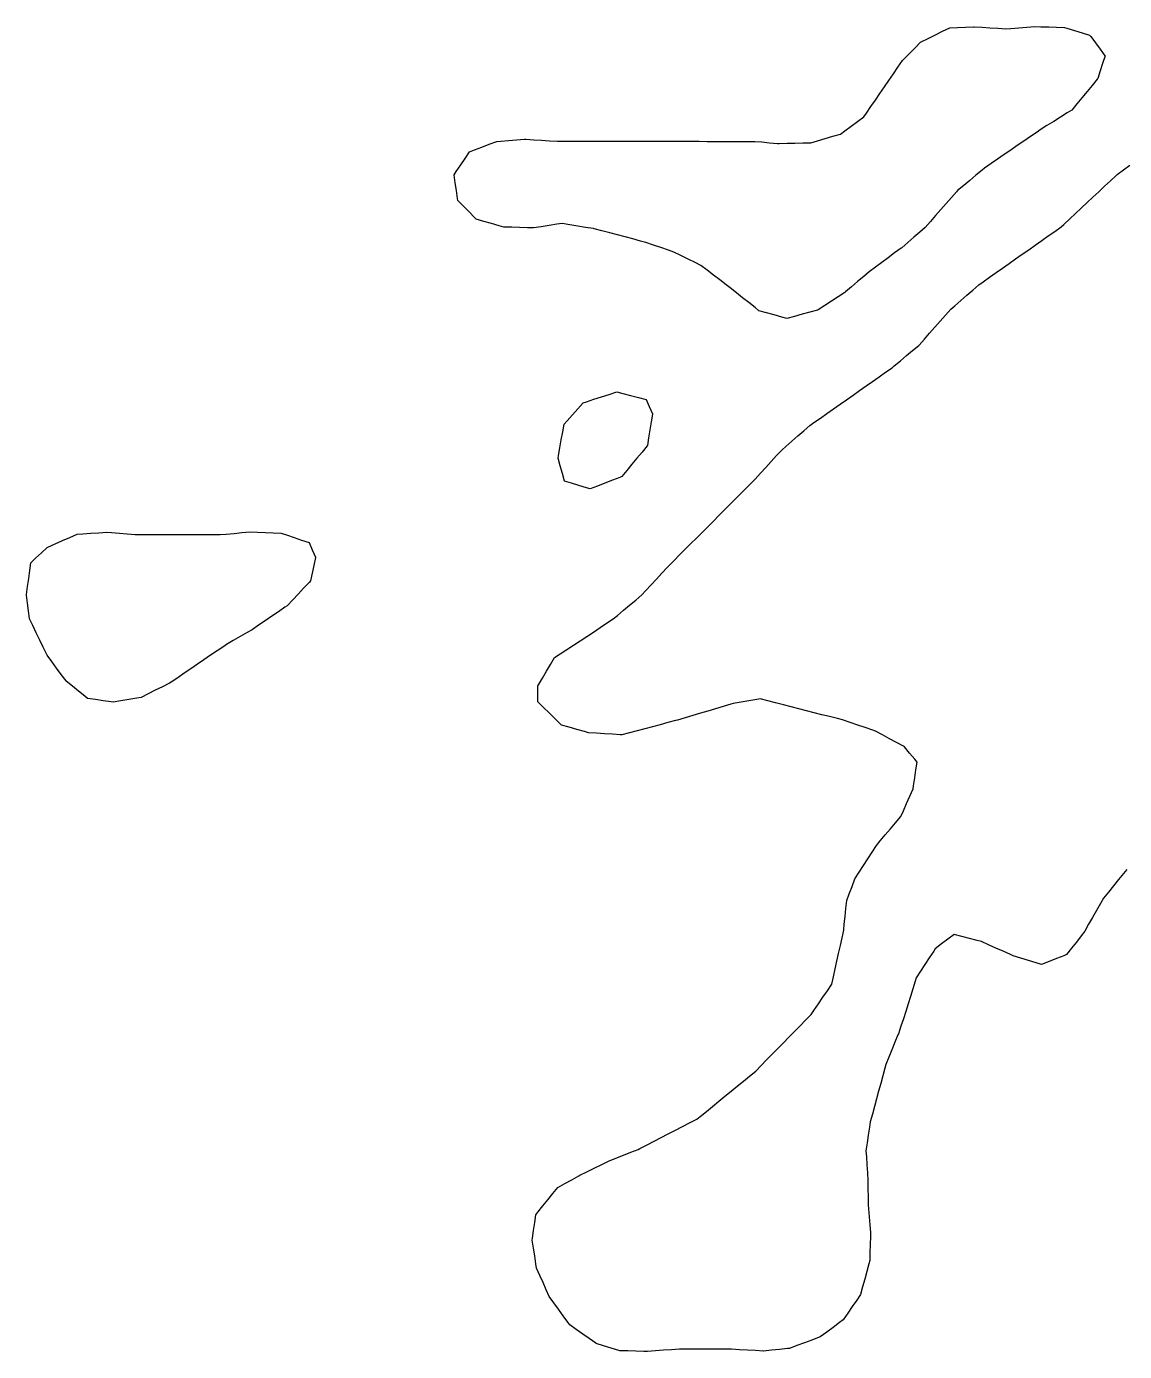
# Model space of a CAD drawing. Header units: millimetres. Extents: x 0 to 2762, y 6 to 2482.
# Drawn here: x 1721.5 to 1859.3, y 892.1 to 1058.5 of the extents above; entities that cross this region are included whole.
import ezdxf

# ---------------------------------------------------------------- set-up
doc = ezdxf.new("R2010")
doc.units = ezdxf.units.MM
for name, color, linetype in [('ALL_HOLES', 1, 'Continuous'), ('OUTLINE_ISLAND_01_HOLE_48', 1, 'Continuous'), ('OUTLINE_ISLAND_01_HOLE_50', 1, 'Continuous'), ('OUTLINE_ISLAND_01_HOLE_51', 1, 'Continuous'), ('OUTLINE_ISLAND_01_HOLE_52', 1, 'Continuous')]:
    doc.layers.add(name, color=color, linetype=linetype)

msp = doc.modelspace()

# ---------------------------------------------------------------- linework, layer by layer
at = {"layer": 'ALL_HOLES'}
for points in [[(1856.8909, 1054.8417), (1856.5877, 1053.8888), (1856.2845, 1052.9358), (1855.9813, 1051.9829), (1855.9036, 1051.8886), (1855.2677, 1051.1169), (1854.6317, 1050.3451), (1853.9958, 1049.5734), (1853.3598, 1048.8017), (1852.7239, 1048.03), (1852.1436, 1047.6656), (1851.2967, 1047.1338), (1850.4498, 1046.602), (1849.6029, 1046.0702), (1848.7561, 1045.5384), (1848.3518, 1045.2607), (1847.5275, 1044.6946), (1846.7032, 1044.1284), (1845.8789, 1043.5622), (1845.0546, 1042.996), (1844.2303, 1042.4299), (1843.406, 1041.8637), (1842.5817, 1041.2975), (1841.7575, 1040.7313), (1841.4442, 1040.4693), (1840.6771, 1039.8277), (1839.9101, 1039.1861), (1839.143, 1038.5445), (1838.376, 1037.9029), (1838.261, 1037.7722), (1837.6005, 1037.0214), (1836.9399, 1036.2707), (1836.2794, 1035.5199), (1835.6188, 1034.7691), (1834.9583, 1034.0183), (1834.2977, 1033.2675), (1833.6354, 1032.6956), (1832.8786, 1032.042), (1832.1217, 1031.3884), (1831.3648, 1030.7349), (1831.2799, 1030.6722), (1830.4754, 1030.0782), (1829.6709, 1029.4842), (1828.8664, 1028.8903), (1828.0619, 1028.2963), (1827.2574, 1027.7023), (1826.5886, 1027.1312), (1825.8282, 1026.4818), (1825.0677, 1025.8324), (1824.3073, 1025.1831), (1824.2124, 1025.1207), (1823.3765, 1024.5718), (1822.5407, 1024.0228), (1821.7048, 1023.4739), (1820.869, 1022.9249), (1820.785, 1022.902), (1819.8204, 1022.6382), (1818.8558, 1022.3745), (1817.8912, 1022.1108), (1816.9266, 1021.8471), (1816.3108, 1022.0188), (1815.3476, 1022.2874), (1814.3843, 1022.556), (1813.4211, 1022.8246), (1812.9406, 1023.21), (1812.1606, 1023.8358), (1811.3806, 1024.4615), (1810.6006, 1025.0873), (1809.8206, 1025.713), (1809.3286, 1026.0894), (1808.5343, 1026.6971), (1807.7401, 1027.3047), (1806.9458, 1027.9123), (1806.1516, 1028.5199), (1805.4286, 1028.873), (1804.5301, 1029.3118), (1803.6315, 1029.7506), (1802.7329, 1030.1895), (1802.0649, 1030.4193), (1801.1194, 1030.7447), (1800.1738, 1031.0701), (1799.2282, 1031.3955), (1798.5544, 1031.5742), (1797.5878, 1031.8304), (1796.6211, 1032.0867), (1795.6545, 1032.3429), (1794.6879, 1032.5992), (1793.7213, 1032.8555), (1792.7547, 1033.1117), (1792.6537, 1033.1286), (1791.6674, 1033.2933), (1790.6811, 1033.458), (1789.6947, 1033.6227), (1788.7084, 1033.7875), (1788.0697, 1033.6863), (1787.082, 1033.5299), (1786.0943, 1033.3736), (1785.1066, 1033.2172), (1784.3845, 1033.2389), (1783.385, 1033.269), (1782.3854, 1033.2991), (1781.3859, 1033.3292), (1780.8257, 1033.4911), (1779.865, 1033.7687), (1778.9043, 1034.0463), (1777.9436, 1034.324), (1777.7305, 1034.5392), (1777.0268, 1035.2497), (1776.3231, 1035.9602), (1775.6195, 1036.6707), (1775.5846, 1036.9163), (1775.444, 1037.9064), (1775.3034, 1038.8964), (1775.1628, 1039.8865), (1775.43, 1040.2912), (1775.981, 1041.1257), (1776.5319, 1041.9602), (1777.0829, 1042.7947), (1777.6944, 1043.0252), (1778.6302, 1043.3779), (1779.5659, 1043.7306), (1780.5016, 1044.0834), (1781.0003, 1044.123), (1781.9971, 1044.2023), (1782.994, 1044.2815), (1783.9909, 1044.3607), (1784.1463, 1044.3512), (1785.1444, 1044.2897), (1786.1425, 1044.2283), (1787.1406, 1044.1668), (1788.1387, 1044.1053), (1788.9172, 1044.1049), (1789.9172, 1044.1044), (1790.9172, 1044.1038), (1791.9172, 1044.1033), (1792.9172, 1044.1027), (1793.9172, 1044.1022), (1794.9172, 1044.1016), (1795.9172, 1044.1011), (1796.9172, 1044.1005), (1797.9172, 1044.1), (1798.9172, 1044.0994), (1799.9172, 1044.0989), (1800.9172, 1044.0984), (1801.9172, 1044.0978), (1802.9172, 1044.0973), (1803.9172, 1044.0967), (1804.9172, 1044.0962), (1805.9172, 1044.0956), (1806.9172, 1044.0951), (1807.9172, 1044.0945), (1808.9172, 1044.094), (1809.9172, 1044.0934), (1810.9172, 1044.0929), (1811.9172, 1044.0923), (1812.9172, 1044.0918), (1813.7797, 1044.0126), (1814.7755, 1043.9213), (1815.7713, 1043.8299), (1815.9606, 1043.834), (1816.9604, 1043.8556), (1817.9601, 1043.8773), (1818.9599, 1043.8989), (1819.9597, 1043.9206), (1820.7787, 1044.1614), (1821.7381, 1044.4435), (1822.6975, 1044.7256), (1823.6569, 1045.0077), (1824.2011, 1045.4063), (1825.0078, 1045.9972), (1825.8145, 1046.5882), (1826.6212, 1047.1791), (1826.926, 1047.6246), (1827.4907, 1048.45), (1828.0553, 1049.2753), (1828.62, 1050.1006), (1829.1846, 1050.9259), (1829.7493, 1051.7513), (1830.3139, 1052.5766), (1830.8786, 1053.4019), (1831.4432, 1054.2273), (1831.6231, 1054.4088), (1832.3271, 1055.119), (1833.0311, 1055.8292), (1833.735, 1056.5394), (1833.8061, 1056.5749), (1834.7012, 1057.0209), (1835.5962, 1057.4669), (1836.4912, 1057.9129), (1837.3862, 1058.3589), (1838.3625, 1058.4037), (1839.3614, 1058.4495), (1840.3604, 1058.4953), (1840.4497, 1058.4894), (1841.4475, 1058.4232), (1842.4453, 1058.357), (1843.4431, 1058.2909), (1844.441, 1058.2247), (1845.0818, 1058.2762), (1846.0786, 1058.3564), (1847.0754, 1058.4365), (1848.0722, 1058.5167), (1848.8186, 1058.4919), (1849.818, 1058.4588), (1850.8175, 1058.4256), (1851.8169, 1058.3925), (1852.0969, 1058.3064), (1853.0527, 1058.0123), (1854.0085, 1057.7183), (1854.9643, 1057.4242), (1855.0924, 1057.2524), (1855.6904, 1056.4509), (1856.2883, 1055.6494), (1856.8863, 1054.8478)], [(1789.0317, 1001.4278), (1788.7569, 1002.3893), (1788.4822, 1003.3508), (1788.2075, 1004.3123), (1788.2651, 1004.6388), (1788.4387, 1005.6236), (1788.6124, 1006.6084), (1788.786, 1007.5933), (1788.9597, 1008.5781), (1789.3493, 1009.0151), (1790.0147, 1009.7616), (1790.6801, 1010.5081), (1791.3455, 1011.2546), (1791.7625, 1011.3896), (1792.7138, 1011.6978), (1793.6651, 1012.006), (1794.6165, 1012.3142), (1795.5678, 1012.6224), (1796.3506, 1012.4223), (1797.3195, 1012.1745), (1798.2883, 1011.9268), (1799.2571, 1011.6791), (1799.6545, 1010.7847), (1800.0605, 1009.8709), (1800.0555, 1009.8392), (1799.8982, 1008.8516), (1799.741, 1007.8641), (1799.5837, 1006.8765), (1799.4265, 1005.889), (1799.3919, 1005.847), (1798.756, 1005.0753), (1798.1201, 1004.3035), (1797.4842, 1003.5318), (1796.8482, 1002.76), (1796.2123, 1001.9883), (1795.957, 1001.8896), (1795.0242, 1001.5292), (1794.0915, 1001.1687), (1793.1587, 1000.8082), (1792.2259, 1000.4477), (1791.7893, 1000.5817), (1790.8333, 1000.875), (1789.8772, 1001.1683)], [(1721.8443, 984.127), (1721.715, 985.1186), (1721.5856, 986.1102), (1721.4562, 987.1018), (1721.4697, 987.2048), (1721.5995, 988.1964), (1721.7293, 989.1879), (1721.8591, 990.1795), (1721.9889, 991.171), (1722.5883, 991.7304), (1723.3193, 992.4128), (1724.0504, 993.0951), (1724.1525, 993.1405), (1725.0663, 993.5467), (1725.9801, 993.9528), (1726.8939, 994.359), (1727.8077, 994.7652), (1728.5308, 994.8143), (1729.5285, 994.8822), (1730.5262, 994.95), (1731.5239, 995.0178), (1732.1226, 994.9707), (1733.1196, 994.8923), (1734.1165, 994.8139), (1735.1134, 994.7355), (1735.7761, 994.7339), (1736.7761, 994.7314), (1737.7761, 994.729), (1738.7761, 994.7266), (1739.7761, 994.7242), (1740.7761, 994.7217), (1741.7761, 994.7193), (1742.7761, 994.7169), (1743.7761, 994.7145), (1744.7761, 994.7121), (1745.7761, 994.7096), (1746.5174, 994.7753), (1747.5135, 994.8636), (1748.5096, 994.9519), (1749.5057, 995.0402), (1750.4515, 995.0039), (1751.4508, 994.9655), (1752.45, 994.9272), (1753.4493, 994.8888), (1754.1035, 994.6668), (1755.0505, 994.3456), (1755.9975, 994.0243), (1756.9445, 993.703), (1757.3443, 992.7925), (1757.7464, 991.8769), (1757.7344, 991.821), (1757.5249, 990.8431), (1757.3155, 989.8653), (1757.106, 988.8875), (1756.9325, 988.7017), (1756.2499, 987.9709), (1755.5674, 987.24), (1754.8849, 986.5091), (1754.2024, 985.7783), (1753.9137, 985.5816), (1753.0872, 985.0186), (1752.2607, 984.4557), (1751.4343, 983.8927), (1750.6078, 983.3297), (1749.7813, 982.7667), (1749.1484, 982.4009), (1748.2826, 981.9005), (1747.4168, 981.4001), (1746.551, 980.8997), (1746.2204, 980.674), (1745.3945, 980.1101), (1744.5687, 979.5463), (1743.7428, 978.9824), (1742.9169, 978.4185), (1742.0911, 977.8547), (1741.2652, 977.2908), (1740.4393, 976.7269), (1739.6135, 976.1631), (1739.4089, 976.0592), (1738.5173, 975.6065), (1737.6257, 975.1537), (1736.734, 974.701), (1735.8424, 974.2482), (1735.2903, 974.157), (1734.3037, 973.994), (1733.317, 973.831), (1732.3304, 973.6679), (1732.0871, 973.7034), (1731.0975, 973.8476), (1730.1079, 973.9918), (1729.1184, 974.1359), (1728.7777, 974.4125), (1728.0012, 975.0427), (1727.2248, 975.6729), (1726.4484, 976.3031), (1726.4211, 976.34), (1725.8272, 977.1444), (1725.2332, 977.9489), (1724.6392, 978.7534), (1724.0452, 979.5579), (1723.992, 979.6683), (1723.5581, 980.5692), (1723.1241, 981.4701), (1722.6901, 982.3711), (1722.2562, 983.272)]]:
    msp.add_lwpolyline(points, close=True, dxfattribs=at)
msp.add_lwpolyline([(1859.6205, 952.6597), (1859.2121, 952.1527), (1858.5849, 951.3739), (1857.9576, 950.5951), (1857.3304, 949.8163), (1856.7031, 949.0375), (1856.3247, 948.3739), (1855.8292, 947.5052), (1855.3338, 946.6366), (1854.8384, 945.7679), (1854.343, 944.8993), (1853.9035, 944.3314), (1853.2915, 943.5405), (1852.6795, 942.7497), (1852.0675, 941.9588), (1851.7202, 941.8227), (1850.7891, 941.4577), (1849.8581, 941.0927), (1848.9271, 940.7277), (1848.2437, 940.9328), (1847.2858, 941.2202), (1846.328, 941.5076), (1845.3702, 941.795), (1845.0046, 941.9614), (1844.0944, 942.3758), (1843.1843, 942.7901), (1842.2742, 943.2044), (1841.364, 943.6187), (1840.8526, 943.7472), (1839.8828, 943.9909), (1838.9129, 944.2346), (1837.9431, 944.4783), (1837.1711, 943.8968), (1836.3724, 943.2952), (1835.5737, 942.6935), (1835.3802, 942.4009), (1834.8285, 941.5668), (1834.2769, 940.7327), (1833.7253, 939.8987), (1833.1736, 939.0646), (1833.0425, 938.6319), (1832.7523, 937.675), (1832.4621, 936.718), (1832.1719, 935.761), (1831.8817, 934.8041), (1831.5856, 933.9145), (1831.2699, 932.9657), (1830.9541, 932.0168), (1830.8944, 931.8716), (1830.5144, 930.9467), (1830.1343, 930.0217), (1829.7543, 929.0967), (1829.3743, 928.1717), (1829.2489, 927.7097), (1828.9869, 926.7446), (1828.7249, 925.7796), (1828.463, 924.8145), (1828.201, 923.8494), (1827.9391, 922.8843), (1827.6771, 921.9193), (1827.4151, 920.9542), (1827.3136, 920.2927), (1827.1618, 919.3043), (1827.01, 918.3159), (1826.8583, 917.3275), (1826.9208, 916.5524), (1827.0012, 915.5557), (1827.0816, 914.5589), (1827.0819, 914.5408), (1827.0994, 913.5409), (1827.1169, 912.5411), (1827.1344, 911.5412), (1827.1519, 910.5414), (1827.1957, 910.0318), (1827.2811, 909.0354), (1827.3666, 908.0391), (1827.4521, 907.0428), (1827.4374, 906.5621), (1827.4069, 905.5625), (1827.3763, 904.563), (1827.3458, 903.5635), (1827.2327, 903.144), (1826.9726, 902.1784), (1826.7125, 901.2128), (1826.4523, 900.2472), (1826.1922, 899.2817), (1825.7143, 898.581), (1825.1509, 897.7549), (1824.5875, 896.9287), (1824.0241, 896.1025), (1823.5401, 895.7407), (1822.7392, 895.1418), (1821.9383, 894.543), (1821.1374, 893.9442), (1821.0143, 893.8984), (1820.0771, 893.5498), (1819.1398, 893.2011), (1818.2026, 892.8524), (1817.2653, 892.5037), (1816.9995, 892.477), (1816.0045, 892.377), (1815.0095, 892.2771), (1814.0145, 892.1771), (1813.9827, 892.1788), (1812.9841, 892.232), (1811.9856, 892.2851), (1810.987, 892.3383), (1809.9884, 892.3915), (1809.4537, 892.3932), (1808.4537, 892.3965), (1807.4537, 892.3998), (1806.4537, 892.4031), (1805.4537, 892.4064), (1804.4537, 892.4097), (1803.4537, 892.413), (1803.4383, 892.4119), (1802.441, 892.3383), (1801.4437, 892.2648), (1800.4464, 892.1912), (1799.4491, 892.1177), (1798.958, 892.1324), (1797.9584, 892.1622), (1796.9589, 892.1921), (1795.9593, 892.2219), (1795.8457, 892.2569), (1794.89, 892.5512), (1793.9343, 892.8454), (1792.9786, 893.1397), (1792.9509, 893.159), (1792.1308, 893.7311), (1791.3106, 894.3032), (1790.4904, 894.8753), (1789.6702, 895.4474), (1789.4212, 895.7934), (1788.837, 896.605), (1788.2528, 897.4166), (1787.6686, 898.2283), (1787.0844, 899.0399), (1786.7278, 899.8475), (1786.3238, 900.7622), (1785.9198, 901.677), (1785.5158, 902.5917), (1785.428, 903.1404), (1785.27, 904.1279), (1785.1119, 905.1153), (1784.9539, 906.1027), (1784.9872, 906.3319), (1785.1313, 907.3215), (1785.2753, 908.3111), (1785.4193, 909.3006), (1785.6763, 909.6195), (1786.3038, 910.3981), (1786.9314, 911.1767), (1787.559, 911.9552), (1788.1865, 912.7338), (1789.0549, 913.2124), (1789.9307, 913.695), (1790.8065, 914.1777), (1790.9409, 914.2435), (1791.8389, 914.6836), (1792.7369, 915.1236), (1793.6349, 915.5637), (1794.5328, 916.0037), (1794.5498, 916.0105), (1795.4774, 916.3841), (1796.4049, 916.7577), (1797.3325, 917.1313), (1798.2601, 917.5049), (1798.496, 917.6259), (1799.3857, 918.0825), (1800.2754, 918.539), (1801.1651, 918.9956), (1802.0548, 919.4521), (1802.9445, 919.9087), (1803.8342, 920.3652), (1804.7239, 920.8218), (1805.6136, 921.2783), (1806.0548, 921.6388), (1806.8293, 922.2714), (1807.6038, 922.904), (1808.3782, 923.5366), (1809.1527, 924.1692), (1809.9272, 924.8018), (1810.7016, 925.4345), (1811.4761, 926.0671), (1812.2505, 926.6997), (1813.025, 927.3323), (1813.7006, 928.0231), (1814.3998, 928.7381), (1815.099, 929.453), (1815.7982, 930.1679), (1816.4974, 930.8829), (1817.1966, 931.5978), (1817.8958, 932.3127), (1818.5949, 933.0277), (1819.2941, 933.7426), (1819.9933, 934.4575), (1820.3335, 934.9505), (1820.9015, 935.7736), (1821.4694, 936.5966), (1822.0374, 937.4197), (1822.6053, 938.2427), (1822.8093, 939.1858), (1823.0206, 940.1632), (1823.232, 941.1406), (1823.4433, 942.118), (1823.6547, 943.0954), (1823.8661, 944.0729), (1824.0774, 945.0503), (1824.1516, 945.764), (1824.2551, 946.7586), (1824.3585, 947.7533), (1824.462, 948.7479), (1824.7742, 949.5853), (1825.1236, 950.5222), (1825.4731, 951.4592), (1825.4818, 951.4728), (1826.023, 952.3137), (1826.5642, 953.1547), (1827.1054, 953.9956), (1827.6466, 954.8365), (1828.1877, 955.6774), (1828.6556, 956.2317), (1829.3006, 956.9959), (1829.9456, 957.7601), (1830.5906, 958.5243), (1831.2355, 959.2885), (1831.5668, 960.0249), (1831.977, 960.9369), (1832.3872, 961.8489), (1832.7974, 962.7609), (1832.8576, 963.1666), (1833.0043, 964.1558), (1833.151, 965.1449), (1833.2977, 966.1341), (1832.9976, 966.496), (1832.3593, 967.2658), (1831.721, 968.0356), (1831.5712, 968.1178), (1830.6945, 968.5988), (1829.8178, 969.0798), (1828.9411, 969.5609), (1828.0644, 970.0419), (1827.7305, 970.154), (1826.7825, 970.4722), (1825.8345, 970.7905), (1824.8865, 971.1087), (1823.9384, 971.4269), (1823.2817, 971.5952), (1822.313, 971.8434), (1821.3443, 972.0917), (1820.3756, 972.3399), (1819.4069, 972.5881), (1818.4382, 972.8364), (1817.4695, 973.0846), (1816.5008, 973.3328), (1815.5321, 973.5811), (1814.5634, 973.8293), (1813.5947, 974.0775), (1813.1622, 974.0031), (1812.1767, 973.8335), (1811.1912, 973.6639), (1810.2057, 973.4943), (1809.9104, 973.4065), (1808.9519, 973.1215), (1807.9934, 972.8364), (1807.0349, 972.5513), (1806.0764, 972.2662), (1805.1179, 971.9812), (1804.1594, 971.6961), (1803.2009, 971.411), (1802.9722, 971.3503), (1802.0056, 971.094), (1801.039, 970.8376), (1800.0724, 970.5812), (1799.1058, 970.3249), (1798.1393, 970.0685), (1797.1727, 969.8121), (1796.2061, 969.5558), (1796.0255, 969.5672), (1795.0275, 969.6302), (1794.0295, 969.6932), (1793.0315, 969.7562), (1792.0335, 969.8192), (1791.537, 969.9626), (1790.5762, 970.24), (1789.6155, 970.5174), (1788.6547, 970.7948), (1788.5343, 970.9126), (1787.8195, 971.612), (1787.1048, 972.3113), (1786.39, 973.0107), (1785.6752, 973.7101), (1785.6742, 974.706), (1785.6732, 975.706), (1785.7428, 975.8246), (1786.2491, 976.687), (1786.7554, 977.5494), (1787.2616, 978.4117), (1787.7679, 979.2741), (1788.4586, 979.7277), (1789.2945, 980.2765), (1790.1304, 980.8254), (1790.9664, 981.3743), (1791.8023, 981.9232), (1792.6382, 982.472), (1793.4741, 983.0209), (1794.31, 983.5698), (1795.1459, 984.1186), (1795.6649, 984.5561), (1796.4294, 985.2006), (1797.194, 985.8451), (1797.9586, 986.4896), (1798.7232, 987.1342), (1799.2083, 987.6583), (1799.8875, 988.3922), (1800.5668, 989.1261), (1801.246, 989.86), (1801.9252, 990.5939), (1802.0658, 990.7351), (1802.7715, 991.4435), (1803.4772, 992.152), (1804.183, 992.8605), (1804.8887, 993.569), (1805.5944, 994.2775), (1806.3001, 994.986), (1807.0058, 995.6945), (1807.7115, 996.403), (1808.4172, 997.1115), (1809.123, 997.82), (1809.8287, 998.5285), (1810.5344, 999.237), (1811.2401, 999.9455), (1811.9458, 1000.654), (1812.6515, 1001.3625), (1812.9454, 1001.6816), (1813.6228, 1002.4172), (1814.3002, 1003.1528), (1814.9776, 1003.8884), (1815.655, 1004.624), (1816.3324, 1005.3596), (1816.8122, 1005.7781), (1817.5659, 1006.4353), (1818.3195, 1007.0926), (1819.0732, 1007.7498), (1819.8269, 1008.4071), (1820.3422, 1008.7692), (1821.1603, 1009.3443), (1821.9784, 1009.9193), (1822.7965, 1010.4943), (1823.6147, 1011.0694), (1824.4328, 1011.6444), (1825.2509, 1012.2195), (1826.069, 1012.7945), (1826.8872, 1013.3695), (1827.7053, 1013.9446), (1828.5234, 1014.5196), (1829.3415, 1015.0947), (1830.1597, 1015.6697), (1830.4314, 1015.8972), (1831.1982, 1016.539), (1831.965, 1017.1809), (1832.7319, 1017.8227), (1833.4987, 1018.4646), (1833.5421, 1018.5137), (1834.2045, 1019.2628), (1834.867, 1020.0119), (1835.5294, 1020.761), (1836.1919, 1021.5101), (1836.8543, 1022.2593), (1837.5167, 1023.0084), (1838.0132, 1023.4421), (1838.7663, 1024.1), (1839.5194, 1024.7579), (1840.2725, 1025.4158), (1841.0256, 1026.0737), (1841.5786, 1026.4621), (1842.3969, 1027.0369), (1843.2152, 1027.6116), (1844.0335, 1028.1864), (1844.8519, 1028.7612), (1845.6702, 1029.3359), (1846.4885, 1029.9107), (1847.3068, 1030.4854), (1848.1252, 1031.0602), (1848.9435, 1031.635), (1849.7618, 1032.2097), (1850.5801, 1032.7845), (1851.3984, 1033.3592), (1851.7238, 1033.6642), (1852.4534, 1034.3481), (1853.1831, 1035.0319), (1853.9127, 1035.7158), (1854.6423, 1036.3996), (1855.3719, 1037.0835), (1856.1015, 1037.7673), (1856.8312, 1038.4512), (1857.5608, 1039.1351), (1858.2904, 1039.8189), (1858.4146, 1039.9125), (1859.213, 1040.5146), (1860.0114, 1041.1167)], dxfattribs=at)
at = {"layer": 'OUTLINE_ISLAND_01_HOLE_48'}
msp.add_lwpolyline([(1721.8443, 984.127), (1721.715, 985.1186), (1721.5856, 986.1102), (1721.4562, 987.1018), (1721.4697, 987.2048), (1721.5995, 988.1964), (1721.7293, 989.1879), (1721.8591, 990.1795), (1721.9889, 991.171), (1722.5883, 991.7304), (1723.3193, 992.4128), (1724.0504, 993.0951), (1724.1525, 993.1405), (1725.0663, 993.5467), (1725.9801, 993.9528), (1726.8939, 994.359), (1727.8077, 994.7652), (1728.5308, 994.8143), (1729.5285, 994.8822), (1730.5262, 994.95), (1731.5239, 995.0178), (1732.1226, 994.9707), (1733.1196, 994.8923), (1734.1165, 994.8139), (1735.1134, 994.7355), (1735.7761, 994.7339), (1736.7761, 994.7314), (1737.7761, 994.729), (1738.7761, 994.7266), (1739.7761, 994.7242), (1740.7761, 994.7217), (1741.7761, 994.7193), (1742.7761, 994.7169), (1743.7761, 994.7145), (1744.7761, 994.7121), (1745.7761, 994.7096), (1746.5174, 994.7753), (1747.5135, 994.8636), (1748.5096, 994.9519), (1749.5057, 995.0402), (1750.4515, 995.0039), (1751.4508, 994.9655), (1752.45, 994.9272), (1753.4493, 994.8888), (1754.1035, 994.6668), (1755.0505, 994.3456), (1755.9975, 994.0243), (1756.9445, 993.703), (1757.3443, 992.7925), (1757.7464, 991.8769), (1757.7344, 991.821), (1757.5249, 990.8431), (1757.3155, 989.8653), (1757.106, 988.8875), (1756.9325, 988.7017), (1756.2499, 987.9709), (1755.5674, 987.24), (1754.8849, 986.5091), (1754.2024, 985.7783), (1753.9137, 985.5816), (1753.0872, 985.0186), (1752.2607, 984.4557), (1751.4343, 983.8927), (1750.6078, 983.3297), (1749.7813, 982.7667), (1749.1484, 982.4009), (1748.2826, 981.9005), (1747.4168, 981.4001), (1746.551, 980.8997), (1746.2204, 980.674), (1745.3945, 980.1101), (1744.5687, 979.5463), (1743.7428, 978.9824), (1742.9169, 978.4185), (1742.0911, 977.8547), (1741.2652, 977.2908), (1740.4393, 976.7269), (1739.6135, 976.1631), (1739.4089, 976.0592), (1738.5173, 975.6065), (1737.6257, 975.1537), (1736.734, 974.701), (1735.8424, 974.2482), (1735.2903, 974.157), (1734.3037, 973.994), (1733.317, 973.831), (1732.3304, 973.6679), (1732.0871, 973.7034), (1731.0975, 973.8476), (1730.1079, 973.9918), (1729.1184, 974.1359), (1728.7777, 974.4125), (1728.0012, 975.0427), (1727.2248, 975.6729), (1726.4484, 976.3031), (1726.4211, 976.34), (1725.8272, 977.1444), (1725.2332, 977.9489), (1724.6392, 978.7534), (1724.0452, 979.5579), (1723.992, 979.6683), (1723.5581, 980.5692), (1723.1241, 981.4701), (1722.6901, 982.3711), (1722.2562, 983.272)], close=True, dxfattribs=at)
at = {"layer": 'OUTLINE_ISLAND_01_HOLE_50'}
msp.add_lwpolyline([(1789.0317, 1001.4278), (1788.7569, 1002.3893), (1788.4822, 1003.3508), (1788.2075, 1004.3123), (1788.2651, 1004.6388), (1788.4387, 1005.6236), (1788.6124, 1006.6084), (1788.786, 1007.5933), (1788.9597, 1008.5781), (1789.3493, 1009.0151), (1790.0147, 1009.7616), (1790.6801, 1010.5081), (1791.3455, 1011.2546), (1791.7625, 1011.3896), (1792.7138, 1011.6978), (1793.6651, 1012.006), (1794.6165, 1012.3142), (1795.5678, 1012.6224), (1796.3506, 1012.4223), (1797.3195, 1012.1745), (1798.2883, 1011.9268), (1799.2571, 1011.6791), (1799.6545, 1010.7847), (1800.0605, 1009.8709), (1800.0555, 1009.8392), (1799.8982, 1008.8516), (1799.741, 1007.8641), (1799.5837, 1006.8765), (1799.4265, 1005.889), (1799.3919, 1005.847), (1798.756, 1005.0753), (1798.1201, 1004.3035), (1797.4842, 1003.5318), (1796.8482, 1002.76), (1796.2123, 1001.9883), (1795.957, 1001.8896), (1795.0242, 1001.5292), (1794.0915, 1001.1687), (1793.1587, 1000.8082), (1792.2259, 1000.4477), (1791.7893, 1000.5817), (1790.8333, 1000.875), (1789.8772, 1001.1683)], close=True, dxfattribs=at)
at = {"layer": 'OUTLINE_ISLAND_01_HOLE_51'}
msp.add_lwpolyline([(1859.6205, 952.6597), (1859.2121, 952.1527), (1858.5849, 951.3739), (1857.9576, 950.5951), (1857.3304, 949.8163), (1856.7031, 949.0375), (1856.3247, 948.3739), (1855.8292, 947.5052), (1855.3338, 946.6366), (1854.8384, 945.7679), (1854.343, 944.8993), (1853.9035, 944.3314), (1853.2915, 943.5405), (1852.6795, 942.7497), (1852.0675, 941.9588), (1851.7202, 941.8227), (1850.7891, 941.4577), (1849.8581, 941.0927), (1848.9271, 940.7277), (1848.2437, 940.9328), (1847.2858, 941.2202), (1846.328, 941.5076), (1845.3702, 941.795), (1845.0046, 941.9614), (1844.0944, 942.3758), (1843.1843, 942.7901), (1842.2742, 943.2044), (1841.364, 943.6187), (1840.8526, 943.7472), (1839.8828, 943.9909), (1838.9129, 944.2346), (1837.9431, 944.4783), (1837.1711, 943.8968), (1836.3724, 943.2952), (1835.5737, 942.6935), (1835.3802, 942.4009), (1834.8285, 941.5668), (1834.2769, 940.7327), (1833.7253, 939.8987), (1833.1736, 939.0646), (1833.0425, 938.6319), (1832.7523, 937.675), (1832.4621, 936.718), (1832.1719, 935.761), (1831.8817, 934.8041), (1831.5856, 933.9145), (1831.2699, 932.9657), (1830.9541, 932.0168), (1830.8944, 931.8716), (1830.5144, 930.9467), (1830.1343, 930.0217), (1829.7543, 929.0967), (1829.3743, 928.1717), (1829.2489, 927.7097), (1828.9869, 926.7446), (1828.7249, 925.7796), (1828.463, 924.8145), (1828.201, 923.8494), (1827.9391, 922.8843), (1827.6771, 921.9193), (1827.4151, 920.9542), (1827.3136, 920.2927), (1827.1618, 919.3043), (1827.01, 918.3159), (1826.8583, 917.3275), (1826.9208, 916.5524), (1827.0012, 915.5557), (1827.0816, 914.5589), (1827.0819, 914.5408), (1827.0994, 913.5409), (1827.1169, 912.5411), (1827.1344, 911.5412), (1827.1519, 910.5414), (1827.1957, 910.0318), (1827.2811, 909.0354), (1827.3666, 908.0391), (1827.4521, 907.0428), (1827.4374, 906.5621), (1827.4069, 905.5625), (1827.3763, 904.563), (1827.3458, 903.5635), (1827.2327, 903.144), (1826.9726, 902.1784), (1826.7125, 901.2128), (1826.4523, 900.2472), (1826.1922, 899.2817), (1825.7143, 898.581), (1825.1509, 897.7549), (1824.5875, 896.9287), (1824.0241, 896.1025), (1823.5401, 895.7407), (1822.7392, 895.1418), (1821.9383, 894.543), (1821.1374, 893.9442), (1821.0143, 893.8984), (1820.0771, 893.5498), (1819.1398, 893.2011), (1818.2026, 892.8524), (1817.2653, 892.5037), (1816.9995, 892.477), (1816.0045, 892.377), (1815.0095, 892.2771), (1814.0145, 892.1771), (1813.9827, 892.1788), (1812.9841, 892.232), (1811.9856, 892.2851), (1810.987, 892.3383), (1809.9884, 892.3915), (1809.4537, 892.3932), (1808.4537, 892.3965), (1807.4537, 892.3998), (1806.4537, 892.4031), (1805.4537, 892.4064), (1804.4537, 892.4097), (1803.4537, 892.413), (1803.4383, 892.4119), (1802.441, 892.3383), (1801.4437, 892.2648), (1800.4464, 892.1912), (1799.4491, 892.1177), (1798.958, 892.1324), (1797.9584, 892.1622), (1796.9589, 892.1921), (1795.9593, 892.2219), (1795.8457, 892.2569), (1794.89, 892.5512), (1793.9343, 892.8454), (1792.9786, 893.1397), (1792.9509, 893.159), (1792.1308, 893.7311), (1791.3106, 894.3032), (1790.4904, 894.8753), (1789.6702, 895.4474), (1789.4212, 895.7934), (1788.837, 896.605), (1788.2528, 897.4166), (1787.6686, 898.2283), (1787.0844, 899.0399), (1786.7278, 899.8475), (1786.3238, 900.7622), (1785.9198, 901.677), (1785.5158, 902.5917), (1785.428, 903.1404), (1785.27, 904.1279), (1785.1119, 905.1153), (1784.9539, 906.1027), (1784.9872, 906.3319), (1785.1313, 907.3215), (1785.2753, 908.3111), (1785.4193, 909.3006), (1785.6763, 909.6195), (1786.3038, 910.3981), (1786.9314, 911.1767), (1787.559, 911.9552), (1788.1865, 912.7338), (1789.0549, 913.2124), (1789.9307, 913.695), (1790.8065, 914.1777), (1790.9409, 914.2435), (1791.8389, 914.6836), (1792.7369, 915.1236), (1793.6349, 915.5637), (1794.5328, 916.0037), (1794.5498, 916.0105), (1795.4774, 916.3841), (1796.4049, 916.7577), (1797.3325, 917.1313), (1798.2601, 917.5049), (1798.496, 917.6259), (1799.3857, 918.0825), (1800.2754, 918.539), (1801.1651, 918.9956), (1802.0548, 919.4521), (1802.9445, 919.9087), (1803.8342, 920.3652), (1804.7239, 920.8218), (1805.6136, 921.2783), (1806.0548, 921.6388), (1806.8293, 922.2714), (1807.6038, 922.904), (1808.3782, 923.5366), (1809.1527, 924.1692), (1809.9272, 924.8018), (1810.7016, 925.4345), (1811.4761, 926.0671), (1812.2505, 926.6997), (1813.025, 927.3323), (1813.7006, 928.0231), (1814.3998, 928.7381), (1815.099, 929.453), (1815.7982, 930.1679), (1816.4974, 930.8829), (1817.1966, 931.5978), (1817.8958, 932.3127), (1818.5949, 933.0277), (1819.2941, 933.7426), (1819.9933, 934.4575), (1820.3335, 934.9505), (1820.9015, 935.7736), (1821.4694, 936.5966), (1822.0374, 937.4197), (1822.6053, 938.2427), (1822.8093, 939.1858), (1823.0206, 940.1632), (1823.232, 941.1406), (1823.4433, 942.118), (1823.6547, 943.0954), (1823.8661, 944.0729), (1824.0774, 945.0503), (1824.1516, 945.764), (1824.2551, 946.7586), (1824.3585, 947.7533), (1824.462, 948.7479), (1824.7742, 949.5853), (1825.1236, 950.5222), (1825.4731, 951.4592), (1825.4818, 951.4728), (1826.023, 952.3137), (1826.5642, 953.1547), (1827.1054, 953.9956), (1827.6466, 954.8365), (1828.1877, 955.6774), (1828.6556, 956.2317), (1829.3006, 956.9959), (1829.9456, 957.7601), (1830.5906, 958.5243), (1831.2355, 959.2885), (1831.5668, 960.0249), (1831.977, 960.9369), (1832.3872, 961.8489), (1832.7974, 962.7609), (1832.8576, 963.1666), (1833.0043, 964.1558), (1833.151, 965.1449), (1833.2977, 966.1341), (1832.9976, 966.496), (1832.3593, 967.2658), (1831.721, 968.0356), (1831.5712, 968.1178), (1830.6945, 968.5988), (1829.8178, 969.0798), (1828.9411, 969.5609), (1828.0644, 970.0419), (1827.7305, 970.154), (1826.7825, 970.4722), (1825.8345, 970.7905), (1824.8865, 971.1087), (1823.9384, 971.4269), (1823.2817, 971.5952), (1822.313, 971.8434), (1821.3443, 972.0917), (1820.3756, 972.3399), (1819.4069, 972.5881), (1818.4382, 972.8364), (1817.4695, 973.0846), (1816.5008, 973.3328), (1815.5321, 973.5811), (1814.5634, 973.8293), (1813.5947, 974.0775), (1813.1622, 974.0031), (1812.1767, 973.8335), (1811.1912, 973.6639), (1810.2057, 973.4943), (1809.9104, 973.4065), (1808.9519, 973.1215), (1807.9934, 972.8364), (1807.0349, 972.5513), (1806.0764, 972.2662), (1805.1179, 971.9812), (1804.1594, 971.6961), (1803.2009, 971.411), (1802.9722, 971.3503), (1802.0056, 971.094), (1801.039, 970.8376), (1800.0724, 970.5812), (1799.1058, 970.3249), (1798.1393, 970.0685), (1797.1727, 969.8121), (1796.2061, 969.5558), (1796.0255, 969.5672), (1795.0275, 969.6302), (1794.0295, 969.6932), (1793.0315, 969.7562), (1792.0335, 969.8192), (1791.537, 969.9626), (1790.5762, 970.24), (1789.6155, 970.5174), (1788.6547, 970.7948), (1788.5343, 970.9126), (1787.8195, 971.612), (1787.1048, 972.3113), (1786.39, 973.0107), (1785.6752, 973.7101), (1785.6742, 974.706), (1785.6732, 975.706), (1785.7428, 975.8246), (1786.2491, 976.687), (1786.7554, 977.5494), (1787.2616, 978.4117), (1787.7679, 979.2741), (1788.4586, 979.7277), (1789.2945, 980.2765), (1790.1304, 980.8254), (1790.9664, 981.3743), (1791.8023, 981.9232), (1792.6382, 982.472), (1793.4741, 983.0209), (1794.31, 983.5698), (1795.1459, 984.1186), (1795.6649, 984.5561), (1796.4294, 985.2006), (1797.194, 985.8451), (1797.9586, 986.4896), (1798.7232, 987.1342), (1799.2083, 987.6583), (1799.8875, 988.3922), (1800.5668, 989.1261), (1801.246, 989.86), (1801.9252, 990.5939), (1802.0658, 990.7351), (1802.7715, 991.4435), (1803.4772, 992.152), (1804.183, 992.8605), (1804.8887, 993.569), (1805.5944, 994.2775), (1806.3001, 994.986), (1807.0058, 995.6945), (1807.7115, 996.403), (1808.4172, 997.1115), (1809.123, 997.82), (1809.8287, 998.5285), (1810.5344, 999.237), (1811.2401, 999.9455), (1811.9458, 1000.654), (1812.6515, 1001.3625), (1812.9454, 1001.6816), (1813.6228, 1002.4172), (1814.3002, 1003.1528), (1814.9776, 1003.8884), (1815.655, 1004.624), (1816.3324, 1005.3596), (1816.8122, 1005.7781), (1817.5659, 1006.4353), (1818.3195, 1007.0926), (1819.0732, 1007.7498), (1819.8269, 1008.4071), (1820.3422, 1008.7692), (1821.1603, 1009.3443), (1821.9784, 1009.9193), (1822.7965, 1010.4943), (1823.6147, 1011.0694), (1824.4328, 1011.6444), (1825.2509, 1012.2195), (1826.069, 1012.7945), (1826.8872, 1013.3695), (1827.7053, 1013.9446), (1828.5234, 1014.5196), (1829.3415, 1015.0947), (1830.1597, 1015.6697), (1830.4314, 1015.8972), (1831.1982, 1016.539), (1831.965, 1017.1809), (1832.7319, 1017.8227), (1833.4987, 1018.4646), (1833.5421, 1018.5137), (1834.2045, 1019.2628), (1834.867, 1020.0119), (1835.5294, 1020.761), (1836.1919, 1021.5101), (1836.8543, 1022.2593), (1837.5167, 1023.0084), (1838.0132, 1023.4421), (1838.7663, 1024.1), (1839.5194, 1024.7579), (1840.2725, 1025.4158), (1841.0256, 1026.0737), (1841.5786, 1026.4621), (1842.3969, 1027.0369), (1843.2152, 1027.6116), (1844.0335, 1028.1864), (1844.8519, 1028.7612), (1845.6702, 1029.3359), (1846.4885, 1029.9107), (1847.3068, 1030.4854), (1848.1252, 1031.0602), (1848.9435, 1031.635), (1849.7618, 1032.2097), (1850.5801, 1032.7845), (1851.3984, 1033.3592), (1851.7238, 1033.6642), (1852.4534, 1034.3481), (1853.1831, 1035.0319), (1853.9127, 1035.7158), (1854.6423, 1036.3996), (1855.3719, 1037.0835), (1856.1015, 1037.7673), (1856.8312, 1038.4512), (1857.5608, 1039.1351), (1858.2904, 1039.8189), (1858.4146, 1039.9125), (1859.213, 1040.5146), (1860.0114, 1041.1167)], dxfattribs=at)
at = {"layer": 'OUTLINE_ISLAND_01_HOLE_52'}
msp.add_lwpolyline([(1856.8909, 1054.8417), (1856.5877, 1053.8888), (1856.2845, 1052.9358), (1855.9813, 1051.9829), (1855.9036, 1051.8886), (1855.2677, 1051.1169), (1854.6317, 1050.3451), (1853.9958, 1049.5734), (1853.3598, 1048.8017), (1852.7239, 1048.03), (1852.1436, 1047.6656), (1851.2967, 1047.1338), (1850.4498, 1046.602), (1849.6029, 1046.0702), (1848.7561, 1045.5384), (1848.3518, 1045.2607), (1847.5275, 1044.6946), (1846.7032, 1044.1284), (1845.8789, 1043.5622), (1845.0546, 1042.996), (1844.2303, 1042.4299), (1843.406, 1041.8637), (1842.5817, 1041.2975), (1841.7575, 1040.7313), (1841.4442, 1040.4693), (1840.6771, 1039.8277), (1839.9101, 1039.1861), (1839.143, 1038.5445), (1838.376, 1037.9029), (1838.261, 1037.7722), (1837.6005, 1037.0214), (1836.9399, 1036.2707), (1836.2794, 1035.5199), (1835.6188, 1034.7691), (1834.9583, 1034.0183), (1834.2977, 1033.2675), (1833.6354, 1032.6956), (1832.8786, 1032.042), (1832.1217, 1031.3884), (1831.3648, 1030.7349), (1831.2799, 1030.6722), (1830.4754, 1030.0782), (1829.6709, 1029.4842), (1828.8664, 1028.8903), (1828.0619, 1028.2963), (1827.2574, 1027.7023), (1826.5886, 1027.1312), (1825.8282, 1026.4818), (1825.0677, 1025.8324), (1824.3073, 1025.1831), (1824.2124, 1025.1207), (1823.3765, 1024.5718), (1822.5407, 1024.0228), (1821.7048, 1023.4739), (1820.869, 1022.9249), (1820.785, 1022.902), (1819.8204, 1022.6382), (1818.8558, 1022.3745), (1817.8912, 1022.1108), (1816.9266, 1021.8471), (1816.3108, 1022.0188), (1815.3476, 1022.2874), (1814.3843, 1022.556), (1813.4211, 1022.8246), (1812.9406, 1023.21), (1812.1606, 1023.8358), (1811.3806, 1024.4615), (1810.6006, 1025.0873), (1809.8206, 1025.713), (1809.3286, 1026.0894), (1808.5343, 1026.6971), (1807.7401, 1027.3047), (1806.9458, 1027.9123), (1806.1516, 1028.5199), (1805.4286, 1028.873), (1804.5301, 1029.3118), (1803.6315, 1029.7506), (1802.7329, 1030.1895), (1802.0649, 1030.4193), (1801.1194, 1030.7447), (1800.1738, 1031.0701), (1799.2282, 1031.3955), (1798.5544, 1031.5742), (1797.5878, 1031.8304), (1796.6211, 1032.0867), (1795.6545, 1032.3429), (1794.6879, 1032.5992), (1793.7213, 1032.8555), (1792.7547, 1033.1117), (1792.6537, 1033.1286), (1791.6674, 1033.2933), (1790.6811, 1033.458), (1789.6947, 1033.6227), (1788.7084, 1033.7875), (1788.0697, 1033.6863), (1787.082, 1033.5299), (1786.0943, 1033.3736), (1785.1066, 1033.2172), (1784.3845, 1033.2389), (1783.385, 1033.269), (1782.3854, 1033.2991), (1781.3859, 1033.3292), (1780.8257, 1033.4911), (1779.865, 1033.7687), (1778.9043, 1034.0463), (1777.9436, 1034.324), (1777.7305, 1034.5392), (1777.0268, 1035.2497), (1776.3231, 1035.9602), (1775.6195, 1036.6707), (1775.5846, 1036.9163), (1775.444, 1037.9064), (1775.3034, 1038.8964), (1775.1628, 1039.8865), (1775.43, 1040.2912), (1775.981, 1041.1257), (1776.5319, 1041.9602), (1777.0829, 1042.7947), (1777.6944, 1043.0252), (1778.6302, 1043.3779), (1779.5659, 1043.7306), (1780.5016, 1044.0834), (1781.0003, 1044.123), (1781.9971, 1044.2023), (1782.994, 1044.2815), (1783.9909, 1044.3607), (1784.1463, 1044.3512), (1785.1444, 1044.2897), (1786.1425, 1044.2283), (1787.1406, 1044.1668), (1788.1387, 1044.1053), (1788.9172, 1044.1049), (1789.9172, 1044.1044), (1790.9172, 1044.1038), (1791.9172, 1044.1033), (1792.9172, 1044.1027), (1793.9172, 1044.1022), (1794.9172, 1044.1016), (1795.9172, 1044.1011), (1796.9172, 1044.1005), (1797.9172, 1044.1), (1798.9172, 1044.0994), (1799.9172, 1044.0989), (1800.9172, 1044.0984), (1801.9172, 1044.0978), (1802.9172, 1044.0973), (1803.9172, 1044.0967), (1804.9172, 1044.0962), (1805.9172, 1044.0956), (1806.9172, 1044.0951), (1807.9172, 1044.0945), (1808.9172, 1044.094), (1809.9172, 1044.0934), (1810.9172, 1044.0929), (1811.9172, 1044.0923), (1812.9172, 1044.0918), (1813.7797, 1044.0126), (1814.7755, 1043.9213), (1815.7713, 1043.8299), (1815.9606, 1043.834), (1816.9604, 1043.8556), (1817.9601, 1043.8773), (1818.9599, 1043.8989), (1819.9597, 1043.9206), (1820.7787, 1044.1614), (1821.7381, 1044.4435), (1822.6975, 1044.7256), (1823.6569, 1045.0077), (1824.2011, 1045.4063), (1825.0078, 1045.9972), (1825.8145, 1046.5882), (1826.6212, 1047.1791), (1826.926, 1047.6246), (1827.4907, 1048.45), (1828.0553, 1049.2753), (1828.62, 1050.1006), (1829.1846, 1050.9259), (1829.7493, 1051.7513), (1830.3139, 1052.5766), (1830.8786, 1053.4019), (1831.4432, 1054.2273), (1831.6231, 1054.4088), (1832.3271, 1055.119), (1833.0311, 1055.8292), (1833.735, 1056.5394), (1833.8061, 1056.5749), (1834.7012, 1057.0209), (1835.5962, 1057.4669), (1836.4912, 1057.9129), (1837.3862, 1058.3589), (1838.3625, 1058.4037), (1839.3614, 1058.4495), (1840.3604, 1058.4953), (1840.4497, 1058.4894), (1841.4475, 1058.4232), (1842.4453, 1058.357), (1843.4431, 1058.2909), (1844.441, 1058.2247), (1845.0818, 1058.2762), (1846.0786, 1058.3564), (1847.0754, 1058.4365), (1848.0722, 1058.5167), (1848.8186, 1058.4919), (1849.818, 1058.4588), (1850.8175, 1058.4256), (1851.8169, 1058.3925), (1852.0969, 1058.3064), (1853.0527, 1058.0123), (1854.0085, 1057.7183), (1854.9643, 1057.4242), (1855.0924, 1057.2524), (1855.6904, 1056.4509), (1856.2883, 1055.6494), (1856.8863, 1054.8478)], close=True, dxfattribs=at)

doc.saveas('drawing.dxf')
